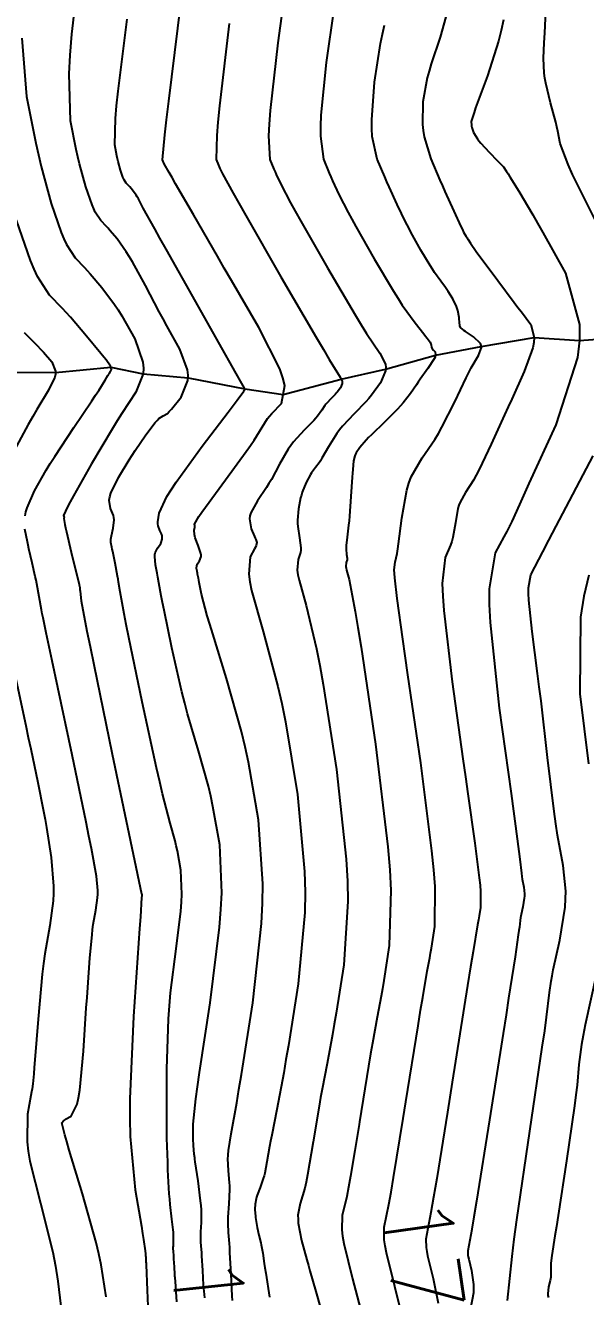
# Model space of a CAD drawing. Header units: metres. Extents: x 837475 to 838479, y 1189012 to 1191015.
# Drawn here: x 837753.7 to 837784.1, y 1189318.2 to 1189387.3 of the extents above; entities that cross this region are included whole.
import ezdxf

# ---------------------------------------------------------------- set-up
doc = ezdxf.new("R2010")
doc.units = ezdxf.units.M
doc.header["$LTSCALE"] = 0.3
for name, color, linetype in [('COTAS 10', 1, 'Continuous'), ('COTAS INT', 252, 'Continuous'), ('DRENAJE', 5, 'Continuous')]:
    doc.layers.add(name, color=color, linetype=linetype)
doc.styles.get("Standard").update_dxf_attribs({"font": 'simplex.shx'})

msp = doc.modelspace()

# ---------------------------------------------------------------- linework, layer by layer
at = {"layer": 'COTAS 10'}
for points, elevation in [([(837763.423, 1189318.082), (837763.369, 1189318.448), (837763.356, 1189318.599), (837763.342, 1189318.77), (837763.298, 1189319.568), (837763.258, 1189320.376), (837763.248, 1189320.554), (837763.238, 1189320.712), (837763.205, 1189321.119), (837763.189, 1189321.451), (837763.19, 1189321.562), (837763.193, 1189321.682), (837763.225, 1189322.184), (837763.226, 1189322.87), (837763.21, 1189323.105), (837763.187, 1189323.359), (837763.048, 1189324.442), (837762.896, 1189325.476), (837762.877, 1189325.62), (837762.866, 1189325.699), (837762.841, 1189325.895), (837762.792, 1189326.376), (837762.782, 1189326.737), (837762.78, 1189326.857), (837762.779, 1189326.986), (837762.781, 1189327.525), (837762.927, 1189328.902), (837763.016, 1189329.56), (837763.127, 1189330.337), (837763.704, 1189334.143), (837764.219, 1189338.251), (837764.291, 1189339.218), (837764.332, 1189340.113), (837764.224, 1189342.73), (837763.858, 1189344.817), (837763.736, 1189345.376), (837763.606, 1189345.928), (837763.063, 1189347.854), (837762.478, 1189349.851), (837762.321, 1189350.448), (837762.166, 1189351.063), (837761.627, 1189353.443), (837761.198, 1189355.508), (837761.113, 1189355.925), (837761.043, 1189356.275), (837760.913, 1189356.98), (837760.865, 1189357.295), (837760.847, 1189357.399), (837760.827, 1189357.511), (837760.739, 1189357.974), (837760.693, 1189358.423), (837760.699, 1189358.526), (837760.714, 1189358.619), (837760.839, 1189358.874), (837760.987, 1189359.068), (837761.018, 1189359.121), (837761.044, 1189359.174), (837761.098, 1189359.367), (837761.091, 1189359.556), (837761.078, 1189359.608), (837761.061, 1189359.66), (837760.958, 1189359.843), (837760.872, 1189360.098), (837760.864, 1189360.195), (837760.864, 1189360.303), (837760.923, 1189360.787), (837761.348, 1189361.685), (837761.579, 1189362.054), (837761.858, 1189362.474), (837763.274, 1189364.428), (837764.676, 1189366.28), (837765.165, 1189366.927), (837765.531, 1189367.412), (837765.559, 1189367.449), (837765.564, 1189367.457), (837765.569, 1189367.464), (837765.579, 1189367.48), (837765.585, 1189367.489), (837765.587, 1189367.491), (837765.589, 1189367.494), (837765.6, 1189367.505), (837765.592, 1189367.544), (837765.582, 1189367.564), (837765.57, 1189367.589), (837765.5, 1189367.715), (837765.05, 1189368.508), (837764.797, 1189368.955), (837764.49, 1189369.499), (837762.917, 1189372.284), (837761.303, 1189375.15), (837760.97, 1189375.745), (837760.686, 1189376.255), (837760.069, 1189377.383), (837759.799, 1189377.878), (837759.734, 1189377.989), (837759.672, 1189378.089), (837759.484, 1189378.356), (837759.332, 1189378.534), (837759.294, 1189378.577), (837759.258, 1189378.617), (837759.139, 1189378.741), (837759.027, 1189378.912), (837758.994, 1189378.983), (837758.96, 1189379.064), (837758.831, 1189379.438), (837758.7, 1189379.917), (837758.666, 1189380.064), (837758.632, 1189380.216), (837758.513, 1189380.816), (837758.547, 1189382.256), (837758.608, 1189382.937), (837758.692, 1189383.741), (837759.184, 1189387.667)], 1710), ([(837774.203, 1189316.865), (837773.746, 1189318.706), (837773.298, 1189320.54), (837773.223, 1189320.918), (837773.171, 1189321.238), (837773.161, 1189321.924), (837773.424, 1189323.161), (837773.543, 1189323.83), (837773.681, 1189324.639), (837774.204, 1189327.846), (837774.349, 1189328.74), (837775.014, 1189332.888), (837775.15, 1189333.727), (837775.266, 1189334.433), (837775.513, 1189335.865), (837775.645, 1189336.577), (837775.689, 1189336.828), (837775.735, 1189337.102), (837775.925, 1189338.289), (837775.934, 1189340.469), (837775.866, 1189341.37), (837775.767, 1189342.4), (837775.153, 1189347.191), (837774.462, 1189351.988), (837774.314, 1189353.021), (837774.184, 1189353.926), (837773.872, 1189356.13), (837773.739, 1189357.267), (837773.723, 1189357.5), (837773.715, 1189357.697), (837773.759, 1189358.114), (837773.876, 1189358.593), (837773.914, 1189358.83), (837773.954, 1189359.112), (837774.119, 1189360.506), (837774.4, 1189362.037), (837774.513, 1189362.405), (837774.642, 1189362.748), (837775.234, 1189363.786), (837775.926, 1189364.791), (837776.118, 1189365.113), (837776.31, 1189365.454), (837777.003, 1189366.845), (837777.625, 1189368.151), (837777.771, 1189368.439), (837777.907, 1189368.695), (837778.304, 1189369.354), (837778.46, 1189369.785), (837778.443, 1189369.898), (837778.401, 1189370.008), (837778.032, 1189370.379), (837777.594, 1189370.669), (837777.508, 1189370.727), (837777.437, 1189370.776), (837777.311, 1189370.875), (837777.285, 1189370.98), (837777.277, 1189371.034), (837777.269, 1189371.098), (837777.24, 1189371.417), (837777.169, 1189371.81), (837777.135, 1189371.92), (837777.095, 1189372.031), (837776.899, 1189372.439), (837776.654, 1189372.838), (837776.584, 1189372.945), (837776.511, 1189373.049), (837776.24, 1189373.41), (837775.904, 1189373.88), (837775.792, 1189374.053), (837775.671, 1189374.246), (837775.165, 1189375.095), (837774.626, 1189376.066), (837774.484, 1189376.334), (837774.346, 1189376.603), (837773.874, 1189377.57), (837773.433, 1189378.537), (837773.314, 1189378.805), (837773.197, 1189379.074), (837772.786, 1189380.044), (837772.52, 1189381.277), (837772.494, 1189381.711), (837772.488, 1189382.185), (837772.642, 1189384.23), (837772.97, 1189386.334), (837773.074, 1189386.846), (837773.185, 1189387.327)], 1720)]:
    msp.add_lwpolyline(points, dxfattribs=dict(at, elevation=elevation))
at = {"layer": 'COTAS INT'}
for points, elevation in [([(837761.884, 1189317.866), (837761.824, 1189318.978), (837761.795, 1189319.173), (837761.788, 1189319.253), (837761.78, 1189319.345), (837761.757, 1189319.77), (837761.736, 1189320.2), (837761.73, 1189320.295), (837761.725, 1189320.379), (837761.707, 1189320.596), (837761.699, 1189320.773), (837761.699, 1189320.832), (837761.701, 1189320.896), (837761.718, 1189321.164), (837761.718, 1189321.529), (837761.71, 1189321.654), (837761.698, 1189321.789), (837761.624, 1189322.366), (837761.53, 1189323.169), (837761.506, 1189323.447), (837761.483, 1189323.749), (837761.405, 1189325.042), (837761.393, 1189325.463), (837761.353, 1189326.765), (837761.346, 1189327.339), (837761.342, 1189327.954), (837761.352, 1189330.526), (837761.447, 1189333.261), (837761.495, 1189333.98), (837761.554, 1189334.682), (837761.847, 1189337.079), (837762.104, 1189339.127), (837762.14, 1189339.61), (837762.161, 1189340.056), (837762.107, 1189341.362), (837761.924, 1189342.402), (837761.863, 1189342.681), (837761.799, 1189342.957), (837761.528, 1189343.917), (837761.113, 1189345.498), (837760.958, 1189346.164), (837760.784, 1189346.929), (837760.012, 1189350.517), (837759.286, 1189354.011), (837759.143, 1189354.717), (837759.024, 1189355.309), (837758.804, 1189356.502), (837758.727, 1189357.016), (837758.699, 1189357.18), (837758.669, 1189357.353), (837758.536, 1189358.056), (837758.408, 1189358.693), (837758.382, 1189358.825), (837758.359, 1189358.937), (837758.307, 1189359.179), (837758.308, 1189359.368), (837758.319, 1189359.447), (837758.335, 1189359.537), (837758.429, 1189359.958), (837758.483, 1189360.423), (837758.473, 1189360.541), (837758.452, 1189360.654), (837758.289, 1189361.024), (837758.213, 1189361.492), (837758.248, 1189361.666), (837758.307, 1189361.86), (837758.721, 1189362.724), (837759.297, 1189363.682), (837759.458, 1189363.937), (837759.619, 1189364.186), (837760.207, 1189365.045), (837760.71, 1189365.705), (837760.818, 1189365.828), (837760.913, 1189365.926), (837761.143, 1189366.066), (837761.381, 1189366.206), (837761.48, 1189366.304), (837761.594, 1189366.429), (837762.125, 1189367.093), (837762.494, 1189368.001), (837762.505, 1189368.279), (837762.477, 1189368.569), (837762.047, 1189369.711), (837761.342, 1189370.981), (837761.141, 1189371.351), (837760.937, 1189371.73), (837760.18, 1189373.162), (837759.475, 1189374.455), (837759.304, 1189374.746), (837759.143, 1189375.007), (837758.651, 1189375.706), (837758.255, 1189376.168), (837758.155, 1189376.281), (837758.06, 1189376.386), (837757.751, 1189376.709), (837757.457, 1189377.158), (837757.37, 1189377.343), (837757.282, 1189377.553), (837756.945, 1189378.532), (837756.605, 1189379.784), (837756.514, 1189380.166), (837756.425, 1189380.565), (837756.116, 1189382.133), (837756.038, 1189384.683), (837756.095, 1189385.699), (837756.187, 1189386.851), (837756.798, 1189392.133)], 1708), ([(837767.884, 1189390.086), (837767.378, 1189386.363), (837766.974, 1189382.692), (837766.916, 1189381.946), (837766.881, 1189381.317), (837766.947, 1189380.024), (837767.171, 1189379.497), (837767.234, 1189379.351), (837767.299, 1189379.205), (837767.539, 1189378.68), (837768.079, 1189377.662), (837768.333, 1189377.206), (837768.633, 1189376.675), (837770.092, 1189374.128), (837771.596, 1189371.568), (837771.924, 1189371.028), (837772.214, 1189370.562), (837772.94, 1189369.491), (837773.236, 1189368.883), (837773.253, 1189368.709), (837773.243, 1189368.532), (837772.975, 1189367.874), (837772.48, 1189367.204), (837772.327, 1189367.02), (837772.167, 1189366.837), (837771.529, 1189366.18), (837770.9, 1189365.509), (837770.745, 1189365.317), (837770.599, 1189365.122), (837770.14, 1189364.392), (837769.786, 1189363.764), (837769.706, 1189363.632), (837769.634, 1189363.518), (837769.437, 1189363.261), (837769.271, 1189363.052), (837769.218, 1189362.969), (837769.162, 1189362.875), (837768.933, 1189362.444), (837768.716, 1189361.918), (837768.666, 1189361.764), (837768.622, 1189361.607), (837768.5, 1189361.009), (837768.454, 1189360.391), (837768.457, 1189360.221), (837768.467, 1189360.052), (837768.558, 1189359.442), (837768.631, 1189358.89), (837768.629, 1189358.757), (837768.617, 1189358.632), (837768.493, 1189358.253), (837768.444, 1189357.672), (837768.48, 1189357.421), (837768.537, 1189357.131), (837768.921, 1189355.755), (837769.492, 1189353.395), (837769.668, 1189352.484), (837769.851, 1189351.461), (837770.575, 1189346.836), (837771.106, 1189341.949), (837771.168, 1189340.761), (837771.192, 1189339.645), (837770.971, 1189336.209), (837770.549, 1189333.58), (837770.447, 1189332.971), (837770.351, 1189332.415), (837770.059, 1189330.838), (837769.791, 1189329.431), (837769.711, 1189328.981), (837769.629, 1189328.505), (837769.31, 1189326.569), (837768.998, 1189324.772), (837768.92, 1189324.383), (837768.845, 1189324.042), (837768.602, 1189323.207), (837768.48, 1189322.58), (837768.481, 1189322.37), (837768.496, 1189322.146), (837768.677, 1189321.206), (837768.964, 1189320.147), (837769.047, 1189319.848), (837769.131, 1189319.545), (837769.446, 1189318.428), (837769.719, 1189317.469)], 1716), ([(837764.924, 1189317.944), (837764.904, 1189318.196), (837764.838, 1189319.367), (837764.781, 1189320.552), (837764.766, 1189320.813), (837764.751, 1189321.045), (837764.702, 1189321.642), (837764.679, 1189322.129), (837764.681, 1189322.292), (837764.685, 1189322.468), (837764.731, 1189323.205), (837764.769, 1189323.977), (837764.768, 1189324.175), (837764.763, 1189324.366), (837764.704, 1189324.997), (837764.671, 1189325.66), (837764.679, 1189325.811), (837764.682, 1189325.872), (837764.702, 1189326.095), (837764.845, 1189327.002), (837765.146, 1189328.694), (837765.265, 1189329.412), (837765.4, 1189330.239), (837766.016, 1189334.129), (837766.503, 1189338.455), (837766.556, 1189339.557), (837766.573, 1189340.617), (837766.341, 1189344.099), (837765.792, 1189347.231), (837765.609, 1189348.071), (837765.414, 1189348.899), (837764.598, 1189351.791), (837763.842, 1189354.205), (837763.684, 1189354.732), (837763.548, 1189355.197), (837763.241, 1189356.368), (837763.109, 1189357.004), (837763.083, 1189357.133), (837763.062, 1189357.24), (837763.022, 1189357.457), (837763.007, 1189357.555), (837763.001, 1189357.587), (837762.995, 1189357.621), (837762.968, 1189357.764), (837762.974, 1189357.923), (837762.988, 1189357.969), (837763.008, 1189358.014), (837763.128, 1189358.181), (837763.213, 1189358.412), (837763.21, 1189358.497), (837763.197, 1189358.593), (837763.057, 1189359.015), (837762.895, 1189359.44), (837762.867, 1189359.536), (837762.848, 1189359.623), (837762.841, 1189359.861), (837762.868, 1189360.018), (837762.871, 1189360.054), (837762.871, 1189360.087), (837762.853, 1189360.18), (837763.089, 1189360.592), (837763.251, 1189360.827), (837763.453, 1189361.113), (837764.53, 1189362.585), (837765.656, 1189364.128), (837765.89, 1189364.46), (837766.09, 1189364.752), (837766.529, 1189365.46), (837766.822, 1189365.926), (837766.93, 1189366.064), (837767.049, 1189366.206), (837767.577, 1189366.75), (837767.756, 1189367.731), (837767.657, 1189368.148), (837767.492, 1189368.628), (837766.356, 1189370.886), (837764.863, 1189373.445), (837764.473, 1189374.115), (837764.094, 1189374.768), (837762.809, 1189376.988), (837761.822, 1189378.701), (837761.63, 1189379.035), (837761.474, 1189379.309), (837761.204, 1189379.789), (837761.165, 1189379.873), (837761.155, 1189379.896), (837761.145, 1189379.92), (837761.109, 1189380.004), (837761.242, 1189381.357), (837761.338, 1189382.181), (837761.46, 1189383.199), (837762.114, 1189388.496)], 1712), ([(837776.787, 1189388.782), (837776.215, 1189386.688), (837775.717, 1189385.223), (837775.608, 1189384.836), (837775.513, 1189384.458), (837775.274, 1189383.163), (837775.245, 1189381.931), (837775.282, 1189381.593), (837775.339, 1189381.257), (837775.705, 1189380.054), (837776.195, 1189378.892), (837776.331, 1189378.582), (837776.465, 1189378.276), (837776.949, 1189377.212), (837777.345, 1189376.372), (837777.424, 1189376.208), (837777.49, 1189376.074), (837777.619, 1189375.834), (837777.682, 1189375.752), (837777.706, 1189375.716), (837777.733, 1189375.674), (837777.855, 1189375.478), (837778.17, 1189375.024), (837778.318, 1189374.82), (837778.492, 1189374.582), (837779.342, 1189373.442), (837780.24, 1189372.246), (837780.444, 1189371.973), (837780.63, 1189371.725), (837781.141, 1189371.041), (837781.322, 1189370.333), (837781.299, 1189370.071), (837781.245, 1189369.78), (837780.785, 1189368.49), (837780.105, 1189366.986), (837779.911, 1189366.559), (837779.715, 1189366.129), (837778.99, 1189364.539), (837778.326, 1189363.151), (837778.169, 1189362.848), (837778.025, 1189362.58), (837777.599, 1189361.907), (837777.301, 1189361.384), (837777.236, 1189361.211), (837777.179, 1189361.026), (837777.038, 1189360.255), (837776.897, 1189359.448), (837776.84, 1189359.239), (837776.776, 1189359.038), (837776.48, 1189358.364), (837776.328, 1189356.944), (837776.355, 1189356.271), (837776.412, 1189355.477), (837776.865, 1189351.599), (837777.449, 1189347.413), (837777.587, 1189346.424), (837777.716, 1189345.509), (837778.1, 1189342.82), (837778.34, 1189340.941), (837778.379, 1189340.537), (837778.406, 1189340.184), (837778.402, 1189339.329), (837778.328, 1189338.864), (837778.31, 1189338.756), (837778.293, 1189338.658), (837778.241, 1189338.379), (837778.003, 1189336.934), (837777.869, 1189336.101), (837777.706, 1189335.079), (837776.869, 1189329.825), (837776.605, 1189328.183), (837776.023, 1189324.573), (837775.854, 1189323.553), (837775.713, 1189322.721), (837775.441, 1189321.283), (837775.447, 1189320.826), (837775.482, 1189320.612), (837775.532, 1189320.36), (837775.831, 1189319.137), (837776.102, 1189317.786)], 1722), ([(837770.427, 1189388.21), (837770.01, 1189385.296), (837769.731, 1189382.438), (837769.705, 1189381.828), (837769.7, 1189381.297), (837769.867, 1189380.034), (837770.184, 1189379.285), (837770.274, 1189379.078), (837770.366, 1189378.871), (837770.706, 1189378.125), (837771.212, 1189377.132), (837771.409, 1189376.77), (837771.629, 1189376.371), (837772.629, 1189374.612), (837773.673, 1189372.858), (837773.922, 1189372.461), (837774.154, 1189372.104), (837774.846, 1189371.133), (837775.323, 1189370.534), (837775.419, 1189370.411), (837775.5, 1189370.306), (837775.661, 1189370.081), (837775.711, 1189369.977), (837775.721, 1189369.948), (837775.73, 1189369.919), (837775.748, 1189369.815), (837775.782, 1189369.714), (837775.801, 1189369.686), (837775.824, 1189369.659), (837775.941, 1189369.564), (837775.967, 1189369.367), (837775.934, 1189369.276), (837775.882, 1189369.169), (837775.549, 1189368.65), (837775.13, 1189368.063), (837775.025, 1189367.913), (837774.924, 1189367.768), (837774.599, 1189367.29), (837774.202, 1189366.781), (837774.056, 1189366.617), (837773.894, 1189366.442), (837773.179, 1189365.729), (837772.477, 1189365.045), (837772.323, 1189364.889), (837772.187, 1189364.748), (837771.841, 1189364.359), (837771.65, 1189364.068), (837771.61, 1189363.987), (837771.577, 1189363.907), (837771.507, 1189363.621), (837771.467, 1189363.152), (837771.451, 1189362.958), (837771.435, 1189362.735), (837771.361, 1189361.694), (837771.279, 1189360.609), (837771.257, 1189360.358), (837771.235, 1189360.128), (837771.158, 1189359.477), (837771.108, 1189359.022), (837771.103, 1189358.916), (837771.101, 1189358.819), (837771.127, 1189358.538), (837771.154, 1189358.335), (837771.153, 1189358.286), (837771.149, 1189358.24), (837771.103, 1189358.1), (837771.085, 1189357.885), (837771.098, 1189357.793), (837771.119, 1189357.685), (837771.261, 1189357.178), (837771.598, 1189355.435), (837771.742, 1189354.55), (837771.908, 1189353.49), (837772.692, 1189348.204), (837773.373, 1189342.615), (837773.474, 1189341.363), (837773.537, 1189340.24), (837773.448, 1189337.249), (837773.142, 1189335.341), (837773.068, 1189334.9), (837772.998, 1189334.496), (837772.786, 1189333.352), (837772.529, 1189331.932), (837772.431, 1189331.354), (837772.321, 1189330.696), (837771.83, 1189327.654), (837771.806, 1189327.509), (837771.571, 1189326.095), (837771.34, 1189324.705), (837771.231, 1189324.106), (837771.134, 1189323.602), (837770.882, 1189322.565), (837770.86, 1189321.78), (837770.908, 1189321.435), (837770.98, 1189321.033), (837771.436, 1189319.118), (837771.951, 1189317.199)], 1718), ([(837785.224, 1189375.584), (837783.711, 1189378.593), (837783.416, 1189379.215), (837783.174, 1189379.745), (837782.745, 1189380.896), (837782.617, 1189381.57), (837782.564, 1189381.799), (837782.503, 1189382.048), (837782.221, 1189383.099), (837781.96, 1189384.185), (837781.913, 1189384.455), (837781.877, 1189384.712), (837781.836, 1189385.53), (837781.873, 1189386.368), (837781.886, 1189386.638), (837781.9, 1189386.923), (837781.961, 1189388.091)], 1726), ([(837764.746, 1189387.43), (837764.217, 1189382.945), (837764.127, 1189382.063), (837764.061, 1189381.337), (837764.028, 1189380.014), (837764.158, 1189379.708), (837764.195, 1189379.624), (837764.232, 1189379.539), (837764.371, 1189379.234), (837764.946, 1189378.192), (837765.258, 1189377.643), (837765.636, 1189376.98), (837767.555, 1189373.644), (837769.479, 1189370.328), (837769.86, 1189369.677), (837770.176, 1189369.142), (837770.772, 1189368.176), (837770.876, 1189367.962), (837770.882, 1189367.901), (837770.879, 1189367.838), (837770.784, 1189367.606), (837770.61, 1189367.37), (837770.556, 1189367.305), (837770.499, 1189367.24), (837770.274, 1189367.009), (837770.052, 1189366.772), (837769.997, 1189366.704), (837769.946, 1189366.635), (837769.784, 1189366.378), (837769.549, 1189366.052), (837769.451, 1189365.939), (837769.339, 1189365.817), (837768.815, 1189365.297), (837768.236, 1189364.658), (837768.088, 1189364.461), (837767.946, 1189364.256), (837767.478, 1189363.441), (837767.031, 1189362.605), (837766.902, 1189362.387), (837766.77, 1189362.174), (837766.275, 1189361.451), (837765.911, 1189360.8), (837765.862, 1189360.632), (837765.835, 1189360.469), (837765.926, 1189359.927), (837766.119, 1189359.504), (837766.158, 1189359.417), (837766.19, 1189359.342), (837766.25, 1189359.18), (837766.204, 1189359.014), (837766.169, 1189358.937), (837766.124, 1189358.846), (837765.882, 1189358.406), (837765.804, 1189357.459), (837765.862, 1189357.05), (837765.955, 1189356.576), (837766.58, 1189354.332), (837767.387, 1189351.354), (837767.594, 1189350.417), (837767.794, 1189349.432), (837768.458, 1189345.467), (837768.84, 1189341.283), (837768.862, 1189340.159), (837768.847, 1189339.05), (837768.494, 1189335.169), (837767.956, 1189331.818), (837767.826, 1189331.043), (837767.704, 1189330.334), (837767.331, 1189328.325), (837767.054, 1189326.93), (837766.992, 1189326.608), (837766.937, 1189326.314), (837766.791, 1189325.483), (837766.671, 1189324.873), (837766.632, 1189324.717), (837766.59, 1189324.568), (837766.418, 1189324.077), (837766.263, 1189323.664), (837766.231, 1189323.563), (837766.204, 1189323.468), (837766.15, 1189323.175), (837766.14, 1189322.909), (837766.141, 1189322.832), (837766.144, 1189322.753), (837766.168, 1189322.455), (837766.217, 1189322.12), (837766.236, 1189322.018), (837766.258, 1189321.912), (837766.354, 1189321.498), (837766.454, 1189321.08), (837766.477, 1189320.972), (837766.498, 1189320.868), (837766.56, 1189320.517), (837766.648, 1189319.949), (837766.686, 1189319.708), (837766.73, 1189319.43), (837766.939, 1189318.122)], 1714), ([(837779.661, 1189387.624), (837779.534, 1189387.034), (837779.394, 1189386.463), (837778.795, 1189384.57), (837778.248, 1189383.119), (837778.142, 1189382.827), (837778.056, 1189382.582), (837777.906, 1189382.096), (837777.912, 1189381.897), (837777.923, 1189381.834), (837777.939, 1189381.767), (837778.033, 1189381.496), (837778.237, 1189381.152), (837778.322, 1189381.039), (837778.421, 1189380.917), (837778.881, 1189380.416), (837779.331, 1189379.957), (837779.422, 1189379.864), (837779.499, 1189379.785), (837779.658, 1189379.62), (837779.827, 1189379.374), (837779.91, 1189379.243), (837780.009, 1189379.085), (837780.497, 1189378.291), (837781.245, 1189377.017), (837781.508, 1189376.557), (837781.794, 1189376.051), (837783.026, 1189373.838), (837783.791, 1189371.043), (837783.782, 1189370.17), (837783.678, 1189369.255), (837782.504, 1189365.594), (837781.042, 1189362.389), (837780.522, 1189361.248), (837780.104, 1189360.33), (837780.036, 1189360.179), (837780.022, 1189360.148), (837780.01, 1189360.122), (837779.985, 1189360.067), (837779.975, 1189360.047), (837779.973, 1189360.042), (837779.971, 1189360.038), (837779.965, 1189360.028), (837779.96, 1189360.02), (837779.959, 1189360.018), (837779.958, 1189360.015), (837779.956, 1189360.004), (837779.84, 1189359.783), (837779.766, 1189359.648), (837779.676, 1189359.482), (837779.201, 1189358.615), (837778.876, 1189356.664), (837778.881, 1189355.814), (837778.926, 1189354.831), (837779.429, 1189350.16), (837780.068, 1189345.529), (837780.198, 1189344.569), (837780.308, 1189343.75), (837780.539, 1189341.959), (837780.633, 1189341.19), (837780.658, 1189341.014), (837780.681, 1189340.856), (837780.761, 1189340.42), (837780.798, 1189340.057), (837780.796, 1189339.944), (837780.788, 1189339.826), (837780.711, 1189339.356), (837780.619, 1189338.935), (837780.602, 1189338.848), (837780.588, 1189338.773), (837780.567, 1189338.611), (837780.524, 1189338.259), (837780.497, 1189338.066), (837780.463, 1189337.831), (837780.284, 1189336.635), (837779.935, 1189334.382), (837779.793, 1189333.481), (837779.632, 1189332.459), (837778.888, 1189327.768), (837778.18, 1189323.344), (837778.04, 1189322.49), (837777.929, 1189321.814), (837777.926, 1189321.798), (837777.72, 1189320.641), (837777.724, 1189320.413), (837777.741, 1189320.306), (837777.766, 1189320.18), (837777.915, 1189319.569), (837778.027, 1189318.804), (837778.028, 1189318.582), (837778.017, 1189318.356), (837777.866, 1189317.5)], 1724), ([(837753.465, 1189386.627), (837753.718, 1189383.45), (837754.218, 1189380.913), (837754.362, 1189380.269), (837754.509, 1189379.65), (837755.059, 1189377.626), (837755.604, 1189376.043), (837755.747, 1189375.702), (837755.887, 1189375.404), (837756.363, 1189374.678), (837756.862, 1189374.155), (837757.017, 1189373.985), (837757.178, 1189373.803), (837757.818, 1189373.055), (837758.508, 1189372.128), (837758.701, 1189371.834), (837758.895, 1189371.524), (837759.6, 1189370.268), (837760.042, 1189368.993), (837760.07, 1189368.671), (837760.057, 1189368.362), (837759.668, 1189367.357), (837758.899, 1189366.2), (837758.646, 1189365.795), (837758.376, 1189365.354), (837757.255, 1189363.456), (837756.27, 1189361.728), (837756.085, 1189361.393), (837755.938, 1189361.121), (837755.727, 1189360.659), (837755.753, 1189360.6), (837755.756, 1189360.582), (837755.758, 1189360.563), (837755.749, 1189360.489), (837755.798, 1189360.161), (837755.835, 1189359.982), (837755.883, 1189359.765), (837756.145, 1189358.662), (837756.577, 1189356.889), (837756.584, 1189356.858), (837756.586, 1189356.851), (837756.587, 1189356.846), (837756.59, 1189356.833), (837756.607, 1189356.704), (837756.617, 1189356.625), (837756.63, 1189356.527), (837756.695, 1189356.017), (837757.004, 1189354.351), (837757.17, 1189353.524), (837757.37, 1189352.538), (837758.383, 1189347.657), (837759.977, 1189340.057), (837759.983, 1189340.027), (837759.985, 1189340.021), (837759.986, 1189340.016), (837759.988, 1189340.005), (837759.988, 1189339.999), (837759.987, 1189339.996), (837759.987, 1189339.991), (837759.986, 1189339.989), (837759.986, 1189339.983), (837759.984, 1189339.96), (837759.984, 1189339.949), (837759.983, 1189339.934), (837759.978, 1189339.863), (837759.907, 1189338.817), (837759.864, 1189338.188), (837759.534, 1189333.389), (837759.339, 1189328.911), (837759.338, 1189327.849), (837759.36, 1189326.865), (837759.627, 1189323.956), (837759.964, 1189321.985), (837760.029, 1189321.592), (837760.082, 1189321.265), (837760.172, 1189320.639), (837760.182, 1189320.468), (837760.185, 1189320.428), (837760.188, 1189320.392), (837760.199, 1189320.291), (837760.209, 1189320.22), (837760.21, 1189320.203), (837760.211, 1189320.188), (837760.211, 1189320.143), (837760.209, 1189320.11), (837760.209, 1189320.095), (837760.21, 1189320.073), (837760.212, 1189320.047), (837760.212, 1189320.036), (837760.213, 1189320.025), (837760.216, 1189319.972), (837760.219, 1189319.92), (837760.22, 1189319.908), (837760.22, 1189319.898), (837760.224, 1189319.874), (837760.275, 1189318.499), (837760.307, 1189317.636)], 1706), ([(837753.64, 1189360.626), (837753.686, 1189360.847), (837753.751, 1189361.077), (837754.143, 1189361.988), (837754.786, 1189363.11), (837755.01, 1189363.473), (837755.253, 1189363.859), (837756.297, 1189365.445), (837757.271, 1189366.895), (837757.471, 1189367.196), (837757.641, 1189367.453), (837758.001, 1189368.019), (837758.144, 1189368.263), (837758.177, 1189368.318), (837758.207, 1189368.366), (837758.291, 1189368.495), (837758.33, 1189368.594), (837758.331, 1189368.625), (837758.329, 1189368.657), (837758.285, 1189368.783), (837758.043, 1189369.114), (837757.915, 1189369.275), (837757.761, 1189369.465), (837756.985, 1189370.404), (837756.101, 1189371.438), (837755.878, 1189371.689), (837755.665, 1189371.924), (837754.975, 1189372.646), (837754.317, 1189373.649), (837754.124, 1189374.062), (837753.926, 1189374.533), (837753.173, 1189376.72)], 1704), ([(837753.587, 1189370.615), (837754.305, 1189369.888), (837754.475, 1189369.71), (837754.632, 1189369.542), (837755.093, 1189369.022), (837755.297, 1189368.507), (837755.291, 1189368.343), (837755.259, 1189368.17), (837754.917, 1189367.466), (837754.276, 1189366.425), (837754.055, 1189366.039), (837753.814, 1189365.612), (837752.788, 1189363.715)], 1702), ([(837779.877, 1189317.943), (837780.121, 1189320.336), (837780.24, 1189321.275), (837780.382, 1189322.333), (837781.084, 1189327.155), (837781.766, 1189331.721), (837781.896, 1189332.618), (837782, 1189333.357), (837782.162, 1189334.697), (837782.244, 1189335.317), (837782.297, 1189335.602), (837782.363, 1189335.934), (837782.712, 1189337.542), (837783.006, 1189339.336), (837783.037, 1189339.786), (837783.047, 1189340.216), (837782.904, 1189341.602), (837782.601, 1189343.266), (837782.51, 1189343.872), (837782.417, 1189344.54), (837782.057, 1189347.478), (837781.697, 1189350.567), (837781.604, 1189351.33), (837781.514, 1189352.054), (837781.214, 1189354.338), (837781.031, 1189356.044), (837781.015, 1189356.404), (837781.014, 1189356.715), (837781.135, 1189357.432), (837781.789, 1189358.667), (837782.124, 1189359.304), (837782.526, 1189360.069), (837784.534, 1189363.901)], 1726), ([(837758.049, 1189318.13), (837757.779, 1189319.882), (837757.65, 1189320.468), (837757.499, 1189321.099), (837756.758, 1189323.744), (837756.044, 1189326.121), (837755.909, 1189326.582), (837755.802, 1189326.959), (837755.641, 1189327.609), (837755.728, 1189327.72), (837755.777, 1189327.757), (837755.836, 1189327.797), (837756.14, 1189327.961), (837756.472, 1189328.615), (837756.549, 1189328.963), (837756.62, 1189329.383), (837756.82, 1189331.502), (837756.969, 1189333.859), (837757.007, 1189334.428), (837757.043, 1189334.962), (837757.163, 1189336.588), (837757.279, 1189337.831), (837757.313, 1189338.123), (837757.349, 1189338.392), (837757.486, 1189339.173), (837757.579, 1189339.842), (837757.587, 1189340.04), (837757.586, 1189340.244), (837757.52, 1189341.028), (837757.245, 1189342.54), (837757.113, 1189343.203), (837756.957, 1189343.972), (837756.192, 1189347.632), (837755.415, 1189351.297), (837755.109, 1189352.737), (837754.783, 1189354.273), (837754.615, 1189355.091), (837754.573, 1189355.306), (837754.533, 1189355.515), (837754.406, 1189356.231), (837754.277, 1189356.93), (837754.237, 1189357.129), (837754.194, 1189357.331), (837754.02, 1189358.083), (837753.846, 1189358.83), (837753.803, 1189359.029), (837753.762, 1189359.225), (837753.632, 1189359.905)], 1704), ([(837784.295, 1189357.398), (837784.028, 1189356.264), (837783.838, 1189355.124), (837783.806, 1189350.951), (837784.287, 1189347.134)], 1728), ([(837753.099, 1189351.924), (837753.675, 1189349.217), (837753.814, 1189348.567), (837753.943, 1189347.96), (837754.332, 1189346.126), (837754.643, 1189344.556), (837754.722, 1189344.116), (837754.799, 1189343.673), (837755.052, 1189342.051), (837755.185, 1189340.487), (837755.185, 1189340.08), (837755.17, 1189339.684), (837754.985, 1189338.349), (837754.712, 1189336.799), (837754.641, 1189336.268), (837754.573, 1189335.693), (837754.343, 1189333.246), (837754.17, 1189331.04), (837754.137, 1189330.617), (837754.111, 1189330.275), (837754.068, 1189329.718), (837754.023, 1189329.45), (837753.995, 1189329.291), (837753.96, 1189329.094), (837753.777, 1189328.075), (837753.744, 1189326.565), (837753.804, 1189326.059), (837753.894, 1189325.515), (837754.469, 1189323.233), (837755.139, 1189320.576), (837755.288, 1189319.797), (837755.423, 1189318.998), (837755.78, 1189315.955)], 1702), ([(837784.713, 1189335.728), (837784.107, 1189332.934), (837783.992, 1189332.355), (837783.9, 1189331.862), (837783.758, 1189330.784), (837783.658, 1189329.659), (837783.592, 1189329.137), (837783.51, 1189328.522), (837783.075, 1189325.54), (837782.625, 1189322.57), (837782.533, 1189321.964), (837782.455, 1189321.451), (837782.291, 1189320.38), (837782.238, 1189319.962), (837782.23, 1189319.86), (837782.224, 1189319.766), (837782.228, 1189319.476), (837782.223, 1189319.203), (837782.212, 1189319.118), (837782.196, 1189319.029), (837782.104, 1189318.675), (837782.059, 1189318.303), (837782.073, 1189318.203), (837782.098, 1189318.104)], 1728)]:
    msp.add_lwpolyline(points, dxfattribs=dict(at, elevation=elevation))
at = {"layer": 'DRENAJE'}
for p, q in [((837783.782, 1189370.17, 1724), (837787.833, 1189370.481, 1726)), ((837775.967, 1189369.367, 1718), (837778.451, 1189369.842, 1720)), ((837778.451, 1189369.842, 1720), (837781.322, 1189370.333, 1722)), ((837781.322, 1189370.333, 1722), (837783.782, 1189370.17, 1724)), ((837773.248, 1189368.62, 1716), (837775.967, 1189369.367, 1718)), ((837751.8, 1189368.454, 1700), (837755.294, 1189368.425, 1702)), ((837755.294, 1189368.425, 1702), (837758.307, 1189368.72, 1704)), ((837758.307, 1189368.72, 1704), (837760.057, 1189368.362, 1706)), ((837760.057, 1189368.362, 1706), (837762.5, 1189368.14, 1708)), ((837770.824, 1189368.069, 1714), (837773.248, 1189368.62, 1716)), ((837762.5, 1189368.14, 1708), (837765.592, 1189367.544, 1710)), ((837767.667, 1189367.241, 1712), (837770.824, 1189368.069, 1714)), ((837765.592, 1189367.544, 1710), (837767.667, 1189367.241, 1712))]:
    msp.add_line(p, q, dxfattribs=at)

# ---------------------------------------------------------------- texts
at = {"layer": 'COTAS 10', "char_height": 3.8, "attachment_point": 7}
for s, insert, rotation in [('1720', (837772.911, 1189323.388, 1720), 278.00202), ('1710', (837761.532, 1189320.27, 1710), 276.05502)]:
    msp.add_mtext(s, dxfattribs=dict(at, insert=insert, rotation=rotation))

doc.saveas('drawing.dxf')
